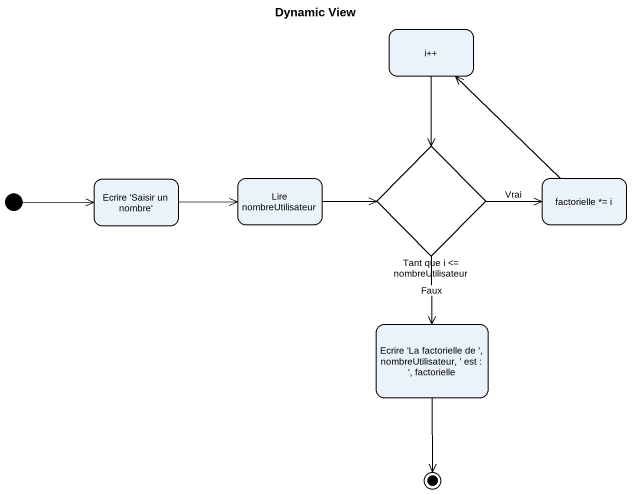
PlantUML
@startuml
title Dynamic View
hide empty description
state "i++" as i
state "Tant que i <= nombreUtilisateur" as Tant_que_i_nombreUtilisateur <<choice>>
state "Ecrire 'Saisir un nombre'" as Ecrire_Saisir_un_nombre
state "Lire nombreUtilisateur" as Lire_nombreUtilisateur
state "factorielle *= i" as factorielle_i
state "Ecrire 'La factorielle de ', nombreUtilisateur, ' est : ', factorielle" as Ecrire_La_factorielle_de
[*] -right-> Ecrire_Saisir_un_nombre
i --> Tant_que_i_nombreUtilisateur
Tant_que_i_nombreUtilisateur -right-> factorielle_i : Vrai
Tant_que_i_nombreUtilisateur --> Ecrire_La_factorielle_de : Faux
Ecrire_Saisir_un_nombre -right-> Lire_nombreUtilisateur
Lire_nombreUtilisateur -right-> Tant_que_i_nombreUtilisateur
factorielle_i -up-> i
Ecrire_La_factorielle_de --> [*]
@enduml
